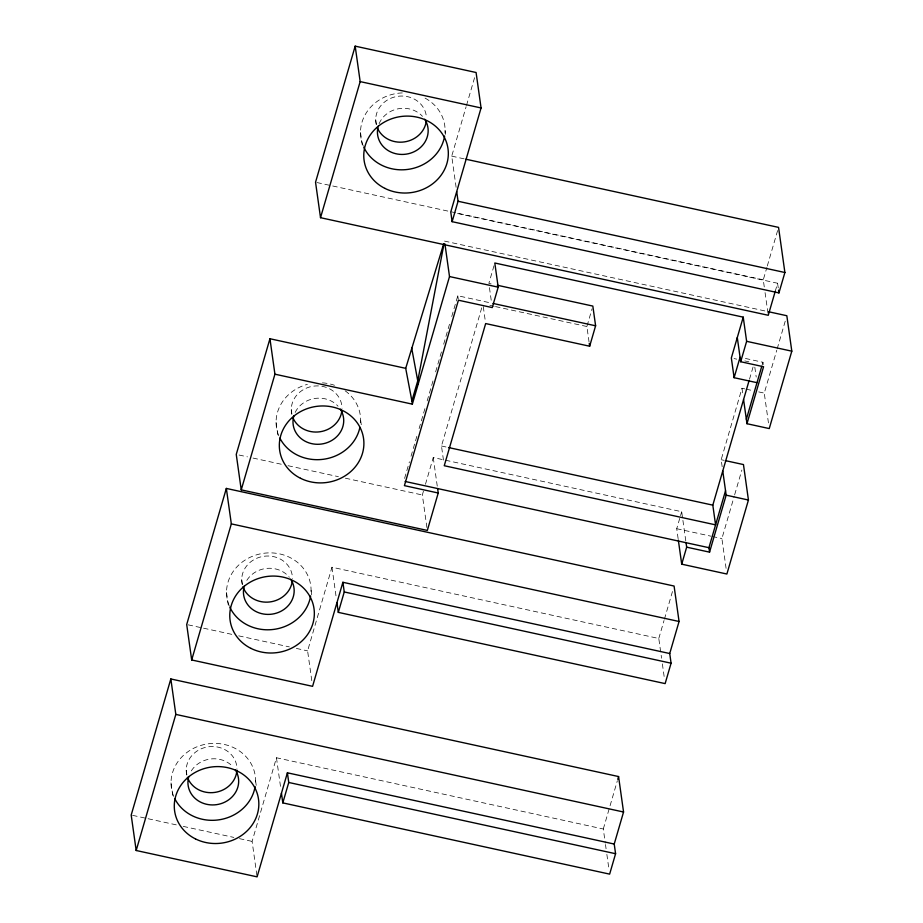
<?xml version="1.0" encoding="UTF-8"?>
<svg xmlns="http://www.w3.org/2000/svg" width="923" height="923" viewBox="0 0 923 923"><rect width="100%" height="100%" fill="white"/><g stroke="black" fill="none" stroke-linecap="round" stroke-linejoin="round"><path stroke-width="0.69" stroke-dasharray="4.62 3.46" d="M256.882 875.431L252.106 841.395L276.462 757.76L603.296 829.004L605.28 843.103M311.789 680.655L307.601 650.877L331.968 567.241L658.791 638.485L661.572 658.226M456.112 187.334L451.728 156.137L466.103 106.78M466.496 105.407L474.884 76.621M404.586 478.414L409.42 461.812M411.035 456.274L417.484 434.133M419.1 428.595L425.549 406.455M427.164 400.917L433.614 378.776M435.621 371.865L442.071 349.725M443.686 344.187L450.136 322.046M451.751 316.508L457.796 295.752L491.613 303.125M426.922 527.598L422.342 494.982L423.507 490.967M425.457 484.287L433.245 457.554L681.693 511.711L686.043 542.712M443.455 460.092L441.482 446.005L482.094 306.598M494.001 265.72L488.844 283.407L493.067 284.33M589.059 341.995L586.89 326.511L592.047 308.801M678.128 538.651L676.732 528.717L680.159 516.949M680.539 515.634L681.693 511.711M603.296 829.004L617.372 780.696M658.791 638.485L664.018 620.544M664.422 619.16L672.463 591.551M764.267 286.926L763.275 279.842L766.886 267.416M767.29 266.032L777.743 230.139M722.167 466.761L721.175 459.712L741.988 388.26L744.769 388.871M749.499 379.226L753.445 365.681M775.251 291.264L777.593 283.246L456.389 213.236M762.156 365L762.952 362.278L744.1 358.17M726.089 568.349L721.901 538.571L734.281 496.089M734.673 494.716L741.861 470.049M768.455 422.907L764.267 393.117L776.751 350.279M777.154 348.894L785.611 319.866M451.728 156.137L464.396 158.906M316.947 182.546L763.275 279.842M444.528 241.099L767.105 311.42M489.917 305.363L494.14 306.286M495.547 306.598L586.89 326.511M734.039 358.562L736.727 359.151M744.803 360.916L748.841 361.793M746.165 389.171L751.737 390.383M758.706 391.906L764.267 393.117M721.175 459.712L723.967 460.312M441.482 446.005L447.101 447.228M676.732 528.717L710.952 536.182M712.325 536.482L721.901 538.571M239.045 455.016L247.445 456.85M253.04 458.073L282.426 464.477M288.022 465.7L338.395 476.672M345.387 478.206L422.342 494.982M188.107 624.825L202.16 627.894M203.568 628.194L233.092 634.632M238.711 635.855L289.326 646.896M296.352 648.419L307.601 650.877M132.6 815.344L146.665 818.413M148.072 818.724L177.597 825.15M183.216 826.385L233.831 837.415M239.449 838.638L252.106 841.395M777.593 283.246L778.562 290.157M765.063 292.603L768.051 313.866M762.952 362.278L763.263 364.504M754.818 367.192L756.214 377.057M741.988 388.26L742.98 395.309M662.368 663.868L664.548 679.374M605.476 844.522L606.065 848.745M606.861 854.386L609.042 869.904M489.444 287.63L491.417 301.717M483.294 306.655L485.463 322.15M445.082 130.27L445.647 134.366M457.796 295.752L458.269 299.098M433.245 457.554L437.398 487.148M375.707 119.759L376.469 125.205M360.512 132.439L362.231 144.726M360.639 420.138L361.597 426.968M331.968 567.241L336.157 597.019M291.264 409.627L291.841 413.712M311.086 590.247L311.847 595.704M276.069 422.307L277.985 435.956M276.462 757.76L280.65 787.55M241.711 579.736L242.472 585.182M255.579 780.766L256.352 786.234M226.516 592.416L228.431 606.065M186.204 770.255L186.977 775.701M171.02 782.935L173.132 797.957M291.83 414.415A25.417 23.029 -8 0 1 313.947 386.102A25.417 23.029 -8 0 1 342.006 408.324M345.156 390.81A42.354 38.385 -8 0 1 360.374 424.453M278.792 435.771A42.354 38.385 -8 0 1 307.371 384.36M322.45 382.849A42.354 38.385 -8 0 1 334.495 385.283M295.164 412.431A25.417 23.029 -8 0 1 338.049 406.201M242.276 584.524A25.417 23.029 -8 0 1 264.393 556.211A25.417 23.029 -8 0 1 292.453 578.433M229.239 605.88A42.354 38.385 -8 0 1 263.54 553.304A42.354 38.385 -8 0 1 310.82 594.562M246.822 580.359A25.417 23.029 -8 0 1 289.314 577.244M376.261 124.547A25.417 23.029 -8 0 1 397.732 96.327A25.417 23.029 -8 0 1 426.403 117.256M425.076 98.126A42.354 38.385 -8 0 1 444.967 133.143M363.235 145.915A42.354 38.385 -8 0 1 402.751 92.9M379.099 123.705A25.417 23.029 -8 0 1 422.492 116.333M186.769 775.043A25.417 23.029 -8 0 1 208.898 746.73A25.417 23.029 -8 0 1 236.946 768.951M173.743 796.411A42.354 38.385 -8 0 1 208.033 743.834A42.354 38.385 -8 0 1 255.325 785.081M191.315 770.878A25.417 23.029 -8 0 1 233 766.828"/><path stroke-width="1.38" d="M443.986 243.926L417.842 380.507L411.889 400.917L412.35 404.147L274.927 374.184L269.943 338.741L405.705 368.335L411.889 400.917M614.222 844.049L623.556 812.009L618.572 776.555L170.836 678.959L131.193 815.044L136.177 850.498L257.09 876.85L287.399 772.805L614.222 844.049L615.583 853.717L609.641 874.127L282.807 802.883L281.446 793.215M669.729 653.53L679.063 621.491L674.078 586.036L226.343 488.429L186.7 624.525L191.684 659.968L312.585 686.331L342.894 582.286L669.729 653.53L671.079 663.199L665.137 683.608L338.303 612.364L336.953 602.696M269.943 338.741L236.253 454.416L241.238 489.859L427.326 530.425L438.229 493.009L437.606 488.555M465.815 159.206L778.55 227.381L784.896 272.504L778.943 292.914L452.12 221.67L450.759 212.002L481.068 107.956L476.083 72.502L355.182 46.15L315.539 182.235L320.523 217.69L768.259 315.285L775.251 291.264M136.177 850.498L175.82 714.402L170.836 678.959M191.684 659.968L231.327 523.883L226.343 488.429M241.238 489.859L274.927 374.184M320.523 217.69L360.166 81.605L355.182 46.15M405.705 368.335L443.686 243.845M282.807 802.883L288.749 782.473L287.399 772.805M338.303 612.364L344.256 591.955L342.894 582.286M452.12 221.67L458.062 201.26L456.7 191.592M412.35 404.147L449.513 276.554L444.932 243.937M768.513 311.732L786.823 315.724L791.807 351.167L769.251 428.572L746.972 423.715L763.575 366.731L740.684 361.735L746.626 341.325L743.234 317.154L494.797 262.997L498.189 287.168L492.247 307.578L458.419 300.206L404.412 485.636L438.229 493.009M749.095 380.576L712.81 505.146L715.579 524.864L444.251 465.723L485.671 323.558L589.659 346.229L595.612 325.796L592.831 306.078L497.278 285.242M743.234 317.154L731.339 357.974L734.108 377.692L756.998 382.687M734.108 377.692L740.061 357.282M617.775 779.312L618.572 776.555M725.351 460.623L743.465 464.569L748.438 500.024L726.886 574.025L681.716 564.172L686.666 547.166L686.043 542.712M686.666 547.166L709.556 552.15L708.933 547.697L725.536 490.713M746.349 419.261L761.752 366.35M709.556 552.15L726.159 495.166L722.767 470.984M360.166 81.605L481.068 107.956M458.062 201.26L784.896 272.504M449.513 276.554L498.189 287.168M746.626 341.325L791.807 351.167M493.02 303.436L595.612 325.796M726.159 495.166L748.438 500.024M448.509 447.54L712.81 505.146M405.139 481.471L708.933 547.697M231.327 523.883L679.063 621.491M344.256 591.955L671.079 663.199M175.82 714.402L623.556 812.009M288.749 782.473L615.583 853.717M411.658 347.913L418.292 383.737M778.562 290.157L778.943 292.914M737.292 337.564L740.684 361.735M743.569 399.544L746.972 423.715M678.324 540.07L681.716 564.172M589.266 343.402L589.659 346.229M341.868 410.735A25.417 23.029 -8 0 1 319.969 431.768A25.417 23.029 -8 0 1 292.96 417.854M359.901 427.314A42.354 38.385 -8 0 1 323.419 459.273A42.354 38.385 -8 0 1 279.865 438.09M340.31 409.12A25.417 23.029 -8 0 1 321.689 444.009A25.417 23.029 -8 0 1 293.837 415.881M292.314 580.844A25.417 23.029 -8 0 1 269.758 601.958A25.417 23.029 -8 0 1 242.957 586.832M310.613 595.993A42.354 38.385 -8 0 1 273.969 629.371A42.354 38.385 -8 0 1 229.758 607.046M290.757 579.229A25.417 23.029 -8 0 1 272.135 614.118A25.417 23.029 -8 0 1 244.283 585.99M426.311 120.867A25.417 23.029 -8 0 1 404.412 141.9A25.417 23.029 -8 0 1 377.392 127.985M444.609 136.027A42.354 38.385 -8 0 1 407.966 169.394A42.354 38.385 -8 0 1 363.743 147.08M424.753 119.263A25.417 23.029 -8 0 1 406.132 154.153A25.417 23.029 -8 0 1 378.28 126.013M236.911 770.163A25.417 23.029 -8 0 1 214.921 792.395A25.417 23.029 -8 0 1 187.461 777.351M255.117 786.523A42.354 38.385 -8 0 1 219.155 819.797A42.354 38.385 -8 0 1 174.805 798.718M235.261 769.759A25.417 23.029 -8 0 1 216.64 804.648A25.417 23.029 -8 0 1 188.788 776.508M300.506 478.276A42.354 38.385 -8 0 0 363.904 443.34A42.354 38.385 -8 0 0 300.436 411.67A42.354 38.385 -8 0 0 300.506 478.276M250.952 648.384A42.354 38.385 -8 0 0 314.351 613.449A42.354 38.385 -8 0 0 250.883 581.778A42.354 38.385 -8 0 0 250.952 648.384M384.949 188.407A42.354 38.385 -8 0 0 448.336 153.483A42.354 38.385 -8 0 0 384.879 121.801A42.354 38.385 -8 0 0 384.949 188.407M195.457 838.903A42.354 38.385 -8 0 0 258.844 803.979A42.354 38.385 -8 0 0 195.388 772.297A42.354 38.385 -8 0 0 195.457 838.903"/></g></svg>
